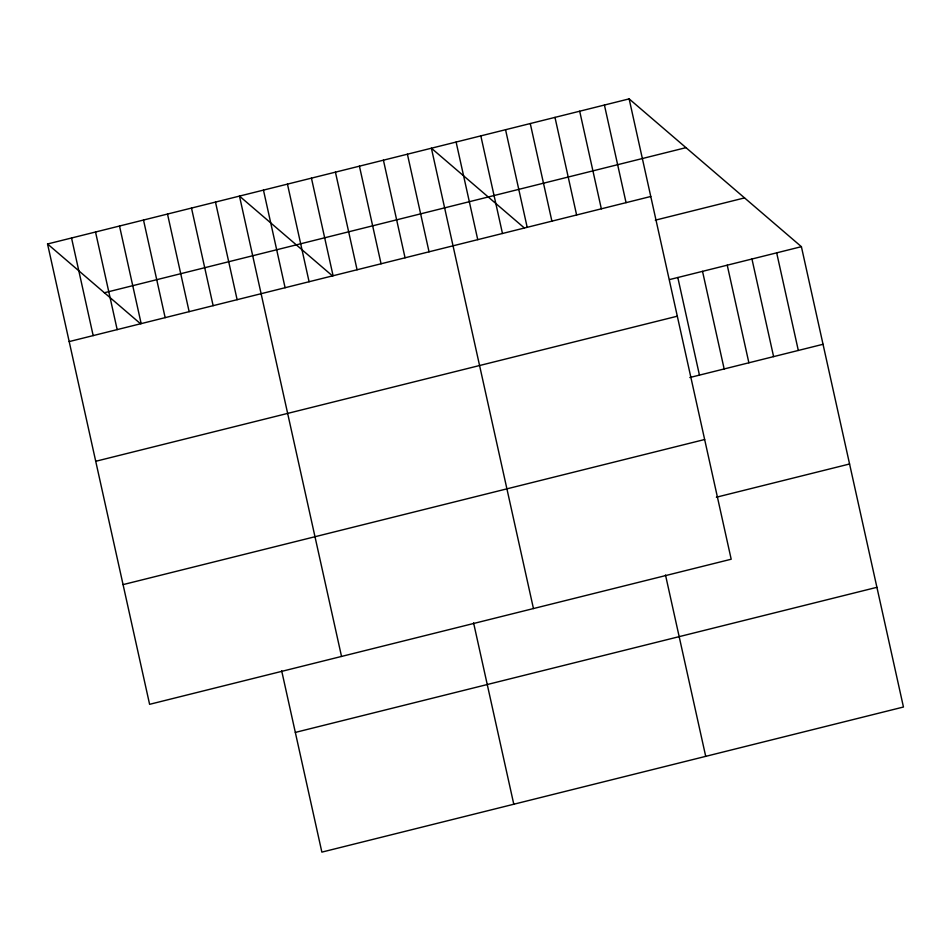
<?xml version="1.0" encoding="UTF-8"?>
<svg xmlns="http://www.w3.org/2000/svg" width="951" height="951" viewBox="0 0 951 951"><rect width="100%" height="100%" fill="white"/><g stroke="black" fill="none" stroke-linecap="round" stroke-linejoin="round"><path stroke-width="1.43" d="M629.134 98.88L731.188 559.224L149.604 704.322L47.55 243.979L629.134 98.88L801.396 246.678L903.45 707.021L321.866 852.12L281.662 670.752M104.396 292.753L685.98 147.655M69.185 341.587L650.769 196.488M655.287 220.18L744.55 197.903M669.575 279.57L801.396 246.678M95.73 461.283L677.314 316.196M689.832 377.523L823.031 344.286M123.071 584.615L704.655 439.517M716.376 497.218L849.576 463.993M295.333 732.413L876.917 587.314M524.286 227.919L431.397 148.213L533.452 608.557M332.363 275.802L239.474 196.096L341.528 656.44M47.55 243.979L140.439 323.673M776.682 252.847L798.317 350.455M751.956 259.017L773.603 356.625M727.242 265.186L748.877 362.783M702.527 271.344L724.163 368.952M677.813 277.514L699.449 375.122M604.42 105.05L626.055 202.658M579.694 111.219L601.341 208.828M665.498 574.986L705.713 756.354M554.98 117.389L576.615 214.985M530.266 123.547L551.901 221.155M505.552 129.716L527.187 227.325M480.826 135.886L502.473 233.494M456.111 142.056L477.747 239.652M407.408 154.205L429.044 251.813M383.419 160.184L405.055 257.792M473.586 622.869L513.79 804.237M359.43 166.175L381.066 263.784M335.43 172.155L357.077 269.763M311.441 178.146L333.088 275.754M287.452 184.125L309.087 281.734M263.463 190.117L285.098 287.725M215.485 202.088L237.12 299.684M191.496 208.067L213.131 305.675M167.507 214.058L189.142 311.655M143.506 220.038L165.153 317.646M119.517 226.029L141.164 323.625M95.528 232.008L117.175 329.617M71.539 238L93.174 335.596"/></g></svg>
